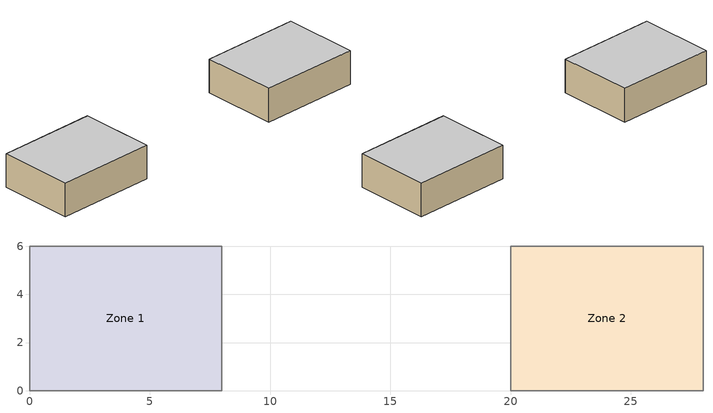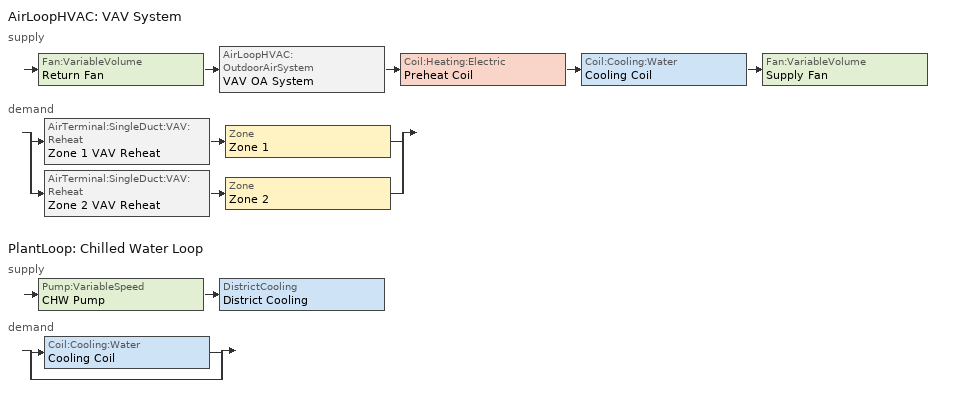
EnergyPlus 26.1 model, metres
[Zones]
Zone 1
 floor adiabatic (AE Adiabatic): 0,6 8,6 8,0 0,0 z0
 wall adiabatic (AE Adiabatic): 0,0 8,0 8,6 0,6 0,0 z0:2.7
 ceiling adiabatic (AE Adiabatic): 0,0 8,0 8,6 0,6 z2.7
Zone 2
 floor adiabatic (AE Adiabatic): 20,6 28,6 28,0 20,0 z0
 wall adiabatic (AE Adiabatic): 20,0 28,0 28,6 20,6 20,0 z0:2.7
 ceiling adiabatic (AE Adiabatic): 20,0 28,0 28,6 20,6 z2.7
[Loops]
AirLoopHVAC 'VAV System'
 supply: Fan:VariableVolume 'Return Fan' > AirLoopHVAC:OutdoorAirSystem 'VAV OA System' > Coil:Heating:Electric 'Preheat Coil' > Coil:Cooling:Water 'Cooling Coil' > Fan:VariableVolume 'Supply Fan'
 demand: split
  | AirTerminal:SingleDuct:VAV:Reheat 'Zone 1 VAV Reheat' > Zone 'Zone 1'
  | AirTerminal:SingleDuct:VAV:Reheat 'Zone 2 VAV Reheat' > Zone 'Zone 2'
PlantLoop 'Chilled Water Loop'
 supply: Pump:VariableSpeed 'CHW Pump' > DistrictCooling 'District Cooling'
 demand: split
  | Coil:Cooling:Water 'Cooling Coil'
  | bypass
[Building]
Std140 AE401: North Axis=0; Terrain=City; Loads Convergence Tolerance Value=0.04; Temperature Convergence Tolerance Value=0.4; Solar Distribution=FullExterior; Maximum Number of Warmup Days=25; Minimum Number of Warmup Days=6
[Site:GroundTemperature:BuildingSurface]
18, 18, 18, 18, 18, 18, 18, 18, 18, 18, 18, 18
[SizingPeriod:WeatherFileConditionType] Day of Week for Start Day=Monday; Use Weather File Daylight Saving Period=Yes; Use Weather File Rain and Snow Indicators=Yes
Name | Period Selection
Summer Extreme | SummerExtreme
Winter Extreme | WinterExtreme
[Material:NoMass]
AE Adiabatic R2: Roughness=Smooth; Thermal Resistance=2; Thermal Absorptance=0.9; Solar Absorptance=0.1; Visible Absorptance=0.1
[Construction]
AE Adiabatic: AE Adiabatic R2
[OtherEquipment] Fuel Type=None; Schedule=Always On; Design Level Calculation Method=EquipmentLevel; Fraction Latent=0; Fraction Radiant=0; Fraction Lost=0
Name | Zone or ZoneList or Space or SpaceList | Design Level
Zone 1 sensible heating load | Zone 1 | -2931
Zone 2 sensible heating load | Zone 2 | -2345
[Zone] Type=1; Multiplier=1
Zone 1; Zone 2
[ElectricEquipment] Schedule=Always On; Design Level Calculation Method=EquipmentLevel; Fraction Latent=1; Fraction Radiant=0; Fraction Lost=0
Name | Zone or ZoneList or Space or SpaceList | Design Level
Zone 1 latent | Zone 1 | 586.1
Zone 2 latent | Zone 2 | 879.2
[ZoneControl:Thermostat] Temperature Difference Between Cutout And Setpoint {deltaC}=0
Name | Zone or ZoneList | Control Type Schedule | Control 1
Zone 1 Thermostat | Zone 1 | Zone 1 Thermostat Schedule | Zone 1 Tstat
Zone 2 Thermostat | Zone 2 | Zone 2 Thermostat Schedule | Zone 2 Tstat
[ThermostatSetpoint:DualSetpoint]
Name | Heating Setpoint Temperature Schedule | Cooling Setpoint Temperature Schedule
Zone 1 Tstat | Heating Setpoint | Cooling Setpoint
Zone 2 Tstat | Zone 2 Setpoint | Zone 2 Setpoint
[AirTerminal:SingleDuct:VAV:Reheat] Availability Schedule=Always On Discrete; Zone Minimum Air Flow Input Method=FixedFlowRate; Constant Minimum Air Flow Fraction=0.3; Maximum Hot Water or Steam Flow Rate {m3/s}=Autosize; Minimum Hot Water or Steam Flow Rate {m3/s}=0; Convergence Tolerance=0.001; Damper Heating Action=Normal; Maximum Flow per Zone Floor Area During Reheat {m3/s-m2}=Autocalculate; Maximum Flow Fraction During Reheat=Autocalculate; Maximum Reheat Air Temperature {C}=99
Name | Maximum Air Flow Rate {m3/s} | Fixed Minimum Air Flow Rate {m3/s} | Reheat Coil
Zone 1 VAV Reheat | 0.28317 | 0.09439 | Zone 1 Reheat Coil
Zone 2 VAV Reheat | 0.33036 | 0.14158 | Zone 2 Reheat Coil
[Coil:Heating:Electric] Availability Schedule=Always On Discrete; Efficiency=1; Nominal Capacity {W}=100000
Zone 1 Reheat Coil; Zone 2 Reheat Coil; Preheat Coil
[Fan:ZoneExhaust] Fan Total Efficiency=1; Pressure Rise {Pa}=0; System Availability Manager Coupling Mode=Decoupled
Name | Maximum Flow Rate {m3/s}
Zone 1 Exhaust Fan | 0.09439
Zone 2 Exhaust Fan | 0.14158
[Zone equipment]
Zone 1: Zone 1 VAV Reheat, Zone 1 Exhaust Fan
Zone 2: Zone 2 VAV Reheat, Zone 2 Exhaust Fan
[Sizing:Zone] Zone Cooling Design Supply Air Temperature Input Method=SupplyAirTemperature; Zone Cooling Design Supply Air Temperature {C}=14; Zone Cooling Design Supply Air Temperature Difference {deltaC}=11.11; Zone Heating Design Supply Air Temperature Input Method=SupplyAirTemperature; Zone Heating Design Supply Air Temperature {C}=40; Zone Heating Design Supply Air Temperature Difference {deltaC}=11.11; Zone Cooling Design Supply Air Humidity Ratio {kgWater/kgDryAir}=0.0085; Zone Heating Design Supply Air Humidity Ratio {kgWater/kgDryAir}=0.008; Design Specification Outdoor Air Object=OSP DSOA; Cooling Design Air Flow Method=DesignDay; Cooling Design Air Flow Rate {m3/s}=0; Cooling Minimum Air Flow per Zone Floor Area {m3/s-m2}=0.000762; Cooling Minimum Air Flow {m3/s}=0; Cooling Minimum Air Flow Fraction=0; Heating Design Air Flow Method=DesignDay; Heating Design Air Flow Rate {m3/s}=0; Heating Maximum Air Flow per Zone Floor Area {m3/s-m2}=0.002032; Heating Maximum Air Flow {m3/s}=0.141576; Heating Maximum Air Flow Fraction=0.3; Account for Dedicated Outdoor Air System=No; Zone Load Sizing Method=Sensible Load Only No Latent Load; Zone Latent Cooling Design Supply Air Humidity Ratio Input Method=HumidityRatioDifference; Zone Cooling Design Supply Air Humidity Ratio Difference {kgWater/kgDryAir}=0.005; Zone Latent Heating Design Supply Air Humidity Ratio Input Method=HumidityRatioDifference; Zone Humidification Design Supply Air Humidity Ratio Difference {kgWater/kgDryAir}=0.005; Type of Space Sum to Use=Coincident; Heating Coil Sizing Method=None; Maximum Heating Capacity To Cooling Load Sizing Ratio {W/W}=1
Zone 1; Zone 2
[DesignSpecification:OutdoorAir]
OSP DSOA: Outdoor Air Method=Sum; Outdoor Air Flow per Person {m3/s-person}=0.00944; Outdoor Air Flow per Zone Floor Area {m3/s-m2}=0; Outdoor Air Flow per Zone {m3/s}=0; Outdoor Air Flow Air Changes per Hour {1/hr}=0
[AirLoopHVAC]
VAV System: Design Supply Air Flow Rate {m3/s}=0.61353; Design Return Air Flow Fraction of Supply Air Flow=1
[Sizing:System]
VAV System: Type of Load to Size On=Sensible; Design Outdoor Air Flow Rate {m3/s}=Autosize; Central Heating Maximum System Air Flow Ratio=0.3; Preheat Design Temperature {C}=7; Preheat Design Humidity Ratio {kgWater/kgDryAir}=0.008; Precool Design Temperature {C}=12.8; Precool Design Humidity Ratio {kgWater/kgDryAir}=0.008; Central Cooling Design Supply Air Temperature {C}=12.8; Central Heating Design Supply Air Temperature {C}=16.7; Type of Zone Sum to Use=NonCoincident; 100% Outdoor Air in Cooling=Yes; 100% Outdoor Air in Heating=Yes; Central Cooling Design Supply Air Humidity Ratio {kgWater/kgDryAir}=0.0085; Central Heating Design Supply Air Humidity Ratio {kgWater/kgDryAir}=0.008; Cooling Supply Air Flow Rate Method=DesignDay; Cooling Supply Air Flow Rate {m3/s}=0; Cooling Supply Air Flow Rate Per Floor Area {m3/s-m2}=0.00996765; Cooling Fraction of Autosized Cooling Supply Air Flow Rate=1; Cooling Supply Air Flow Rate Per Unit Cooling Capacity {m3/s-W}=3.94755e-05; Heating Supply Air Flow Rate Method=DesignDay; Heating Supply Air Flow Rate {m3/s}=0; Heating Supply Air Flow Rate Per Floor Area {m3/s-m2}=0.00996765; Heating Fraction of Autosized Heating Supply Air Flow Rate=1; Heating Fraction of Autosized Cooling Supply Air Flow Rate=1; Heating Supply Air Flow Rate Per Unit Heating Capacity {m3/s-W}=3.15882e-05; System Outdoor Air Method=ZoneSum; Zone Maximum Outdoor Air Fraction=1; Cooling Design Capacity Method=CoolingDesignCapacity; Cooling Design Capacity {W}=Autosize; Cooling Design Capacity Per Floor Area {W/m2}=234.7; Fraction of Autosized Cooling Design Capacity=1; Heating Design Capacity Method=HeatingDesignCapacity; Heating Design Capacity {W}=Autosize; Heating Design Capacity Per Floor Area {W/m2}=157; Fraction of Autosized Heating Design Capacity=1; Central Cooling Capacity Control Method=OnOff; Occupant Diversity=Autosize; Heating Coil Sizing Method=None; Maximum Heating Capacity To Cooling Capacity Sizing Ratio {W/W}=1
[Controller:WaterCoil]
Controller Water Coil 1: Control Variable=Temperature; Action=Reverse; Actuator Variable=Flow; Controller Convergence Tolerance {deltaC}=0.0001; Maximum Actuated Flow {m3/s}=0.01; Minimum Actuated Flow {m3/s}=0
[AvailabilityManager:Scheduled]
VAV System Availability Manager: Schedule=Always On Discrete
[Fan:VariableVolume] Availability Schedule=Always On Discrete; Fan Total Efficiency=0.7; Maximum Flow Rate {m3/s}=0.61353; Fan Power Minimum Flow Rate Input Method=Fraction; Fan Power Minimum Flow Fraction=0; Fan Power Minimum Air Flow Rate {m3/s}=0; Motor Efficiency=1; Motor In Airstream Fraction=0; Fan Power Coefficient 1=0; Fan Power Coefficient 2=0; Fan Power Coefficient 3=0; Fan Power Coefficient 4=1; Fan Power Coefficient 5=0
Name | Pressure Rise {Pa}
Return Fan | 249
Supply Fan | 498
[SetpointManager:MixedAir] Control Variable=Temperature
Node 11 OS Default SPM; Node 8 OS Default SPM; Node 10 OS Default SPM
[Controller:OutdoorAir]
VAV OA Controller: Minimum Outdoor Air Flow Rate {m3/s}=0.23597; Maximum Outdoor Air Flow Rate {m3/s}=0.61353; Economizer Control Type=NoEconomizer; Economizer Control Action Type=ModulateFlow; Lockout Type=NoLockout; Minimum Limit Type=FixedMinimum; Mechanical Ventilation Controller=Controller Mechanical Ventilation 1; High Humidity Control=No; High Humidity Outdoor Air Flow Ratio=1; Control High Indoor Humidity Based on Outdoor Humidity Ratio=Yes; Heat Recovery Bypass Control Type=BypassWhenWithinEconomizerLimits; Economizer Operation Staging=InterlockedWithMechanicalCooling
[Controller:MechanicalVentilation]
Controller Mechanical Ventilation 1: Availability Schedule=Always On Discrete; Demand Controlled Ventilation=No; System Outdoor Air Method=ZoneSum; Zone or ZoneList 1=Zone 1; Design Specification Outdoor Air Object Name 1=OSP DSOA; Zone or ZoneList 2=Zone 2; Design Specification Outdoor Air Object Name 2=OSP DSOA
[SetpointManager:Scheduled] Control Variable=Temperature
Name | Schedule
Preheat SPM | Preheat 7.22C
Supply Air SPM | Supply 12.78C
CHW SPM | CHW Supply Temp
[Coil:Cooling:Water]
Cooling Coil: Availability Schedule=Always On Discrete; Design Water Flow Rate {m3/s}=0.01; Design Air Flow Rate {m3/s}=0.61353; Design Inlet Water Temperature {C}=2; Design Inlet Air Temperature {C}=26.7; Design Outlet Air Temperature {C}=4; Design Inlet Air Humidity Ratio {kgWater/kgDryAir}=0.012; Design Outlet Air Humidity Ratio {kgWater/kgDryAir}=0.0049; Type of Analysis=DetailedAnalysis; Heat Exchanger Configuration=CounterFlow
[PlantLoop]
Chilled Water Loop: Fluid Type=Water; Plant Equipment Operation Scheme=Chilled Water Loop Operation Schemes; Maximum Loop Temperature {C}=100; Minimum Loop Temperature {C}=-5; Maximum Loop Flow Rate {m3/s}=0.01; Minimum Loop Flow Rate {m3/s}=0; Plant Loop Volume {m3}=Autocalculate; Load Distribution Scheme=Optimal; Plant Loop Demand Calculation Scheme=SingleSetpoint; Common Pipe Simulation=None
[Sizing:Plant]
Chilled Water Loop: Loop Type=Cooling; Design Loop Exit Temperature {C}=2; Loop Design Temperature Difference {deltaC}=5; Sizing Option=NonCoincident; Zone Timesteps in Averaging Window=1; Coincident Sizing Factor Mode=None
[Pump:VariableSpeed]
CHW Pump: Design Maximum Flow Rate {m3/s}=0.01; Design Pump Head {Pa}=1; Design Power Consumption {W}=1; Motor Efficiency=0.9; Fraction of Motor Inefficiencies to Fluid Stream=0; Coefficient 1 of the Part Load Performance Curve=0; Coefficient 2 of the Part Load Performance Curve=1; Coefficient 3 of the Part Load Performance Curve=0; Coefficient 4 of the Part Load Performance Curve=0; Design Minimum Flow Rate {m3/s}=0; Pump Control Type=Intermittent; Skin Loss Radiative Fraction=0.5; Design Power Sizing Method=PowerPerFlowPerPressure; Design Electric Power per Unit Flow Rate {W/(m3/s)}=348701.1; Design Shaft Power per Unit Flow Rate per Unit Head {W/((m3/s)-Pa)}=1.28205; Design Minimum Flow Rate Fraction=0
[DistrictCooling]
District Cooling: Nominal Capacity {W}=1000000; Capacity Fraction Schedule=Always On Continuous
[PlantEquipmentOperationSchemes]
Chilled Water Loop Operation Schemes: Control Scheme 1=Chilled Water Loop Cooling Operation Scheme; Control Scheme 1 Schedule=Always On Discrete
[PlantEquipmentOperation:CoolingLoad]
Chilled Water Loop Cooling Operation Scheme: Load Range 1 Lower Limit {W}=0; Load Range 1 Upper Limit {W}=1000000000; Range 1 Equipment List=Chilled Water Loop Cooling Equipment List
[PlantEquipmentList]
Chilled Water Loop Cooling Equipment List: District Cooling
[Schedule:Compact]
Always On: Through: 12/31, For: AllDays, Until: 24:00, 1
Heating Setpoint; Cooling Setpoint: Through: 12/31, For: AllDays, Until: 24:00, 21.111
Zone 1 Thermostat Schedule; Zone 2 Thermostat Schedule: Through: 12/31, For: AllDays, Until: 24:00, 4
[Schedule:Constant]
Always On Discrete: OnOff, 1
Zone 2 Setpoint: 22.222
Always On Continuous: Fractional, 1
CHW Supply Temp: Temperature, 2
Preheat 7.22C: Temperature, 7.22
Supply 12.78C: Temperature, 12.78
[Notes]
Exported by Pinocchio-EP dev (EnergyPlus input)
